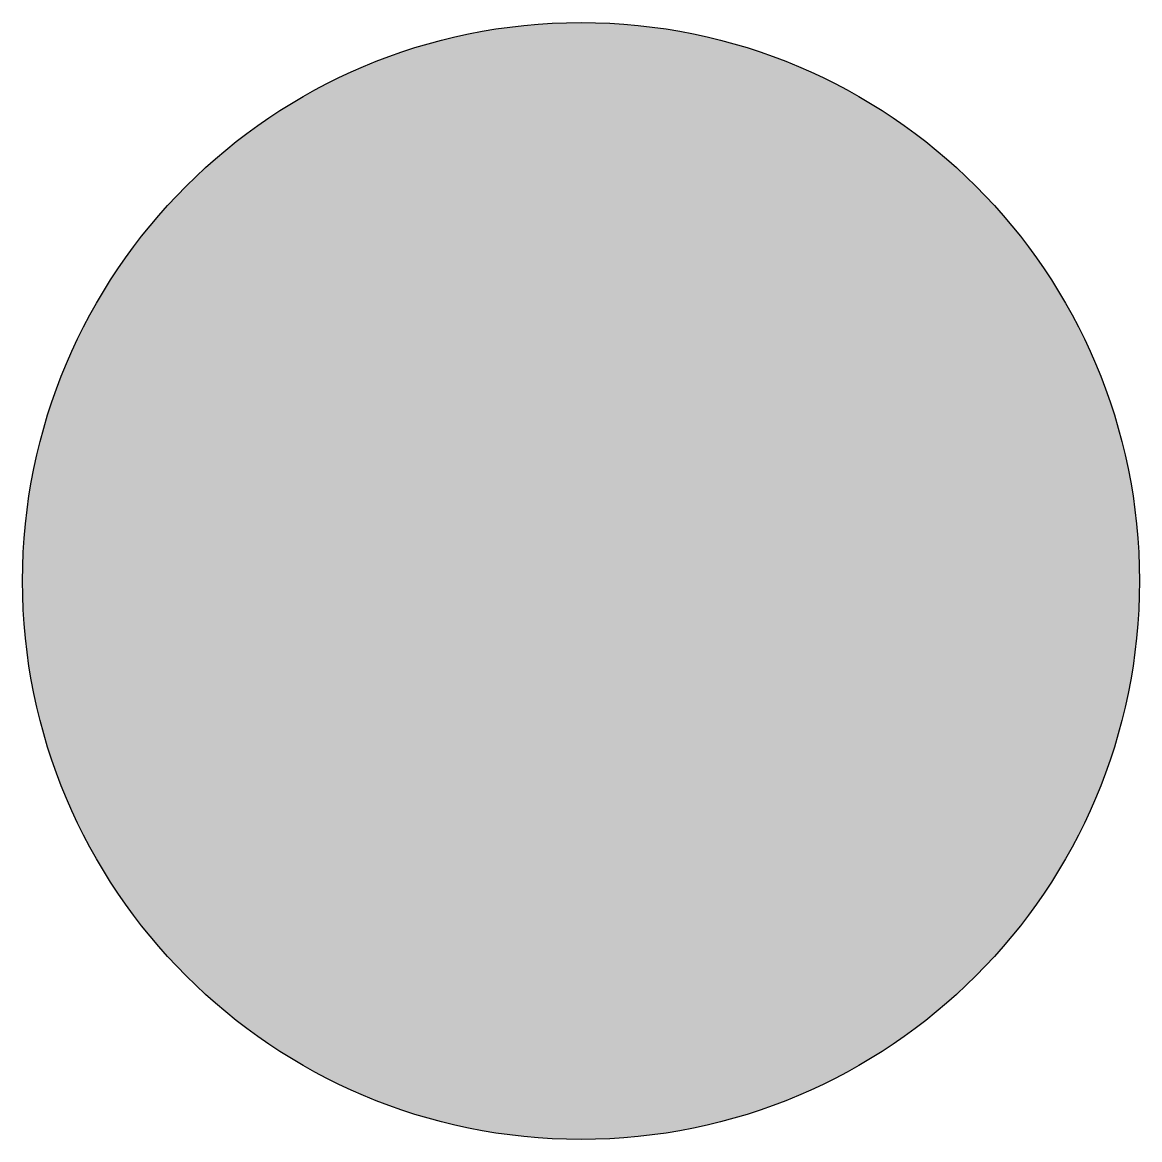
# Model space of a CAD drawing. Header units: metres. Extents: x -0.225 to 0.225, y -0.225 to 0.225.
import ezdxf

# ---------------------------------------------------------------- set-up
doc = ezdxf.new("R2010")
doc.units = ezdxf.units.M
doc.header["$LTSCALE"] = 0.2

msp = doc.modelspace()

# ---------------------------------------------------------------- hatches: boundary and pattern name
h = msp.add_hatch(color=256)
edge = h.paths.add_edge_path()
edge.add_arc((0, 0), 0.225, 76.4189, 436.4189)

# ---------------------------------------------------------------- linework, layer by layer
msp.add_circle((0, 0), 0.225)

doc.saveas('drawing.dxf')
